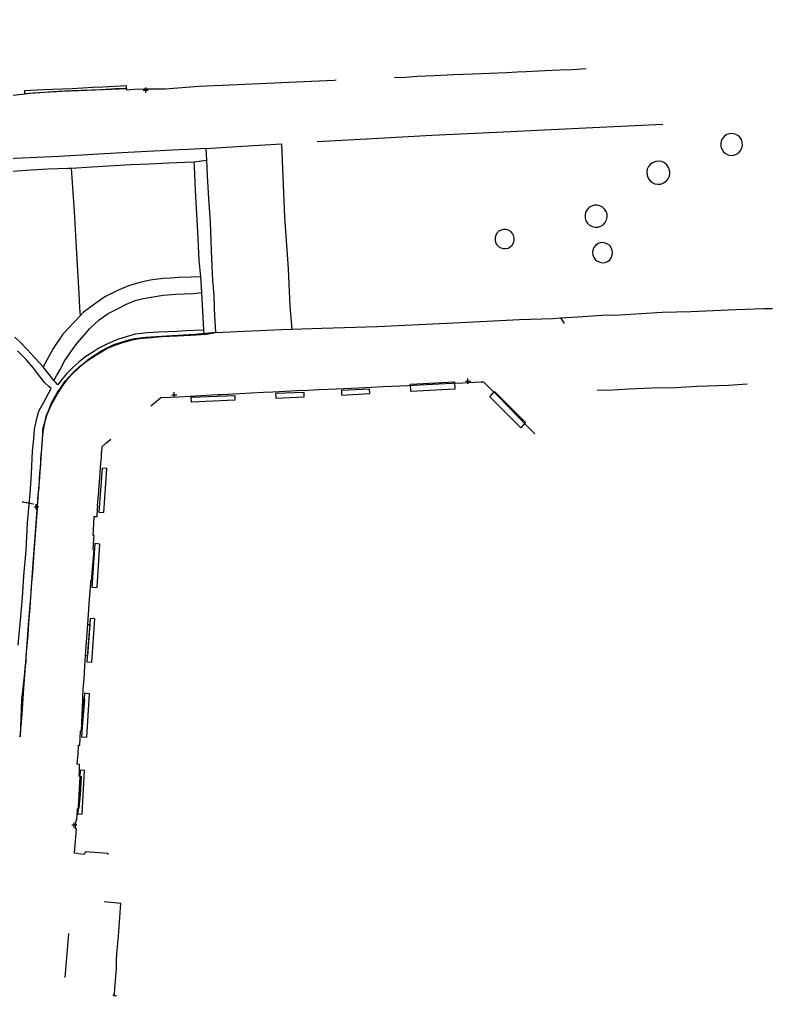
# Model space of a CAD drawing. Header units: metres. Extents: x 82206 to 82418, y 1498209 to 1498422.
# Drawn here: x 82294.73 to 82324.68, y 1498368.21 to 1498407.01 of the extents above; entities that cross this region are included whole.
import ezdxf

# ---------------------------------------------------------------- set-up
doc = ezdxf.new("R2010")
doc.units = ezdxf.units.M
doc.header["$PDMODE"] = 2
doc.header["$PDSIZE"] = 0.1
doc.layers.add('Diverse', color=7, linetype='Continuous')

msp = doc.modelspace()

# ---------------------------------------------------------------- linework, layer by layer
at = {"layer": 'Diverse', "color": 3, "true_color": 0x00f000, "flags": 128}
for points, elevation in [([(82323.485, 1498402.016), (82323.478, 1498402.129), (82323.441, 1498402.236), (82323.378, 1498402.331), (82323.293, 1498402.406), (82323.191, 1498402.456), (82323.08, 1498402.478), (82322.966, 1498402.471), (82322.859, 1498402.435), (82322.764, 1498402.372), (82322.689, 1498402.286), (82322.639, 1498402.185), (82322.617, 1498402.073), (82322.624, 1498401.96), (82322.661, 1498401.852), (82322.724, 1498401.758), (82322.809, 1498401.683), (82322.911, 1498401.633), (82323.022, 1498401.61), (82323.135, 1498401.618), (82323.243, 1498401.654), (82323.337, 1498401.717), (82323.412, 1498401.802), (82323.463, 1498401.904), (82323.485, 1498402.016)], 6.345), ([(82320.597, 1498400.9), (82320.587, 1498401.02), (82320.547, 1498401.133), (82320.478, 1498401.232), (82320.386, 1498401.31), (82320.277, 1498401.361), (82320.159, 1498401.382), (82320.039, 1498401.372), (82319.926, 1498401.332), (82319.827, 1498401.263), (82319.749, 1498401.172), (82319.698, 1498401.063), (82319.677, 1498400.944), (82319.687, 1498400.825), (82319.727, 1498400.711), (82319.796, 1498400.613), (82319.888, 1498400.535), (82319.996, 1498400.483), (82320.115, 1498400.462), (82320.235, 1498400.472), (82320.348, 1498400.513), (82320.447, 1498400.581), (82320.524, 1498400.673), (82320.576, 1498400.782), (82320.597, 1498400.9)], 6.221), ([(82318.103, 1498399.155), (82318.098, 1498399.27), (82318.064, 1498399.38), (82318.002, 1498399.478), (82317.918, 1498399.556), (82317.815, 1498399.61), (82317.703, 1498399.636), (82317.587, 1498399.631), (82317.477, 1498399.597), (82317.379, 1498399.536), (82317.301, 1498399.451), (82317.247, 1498399.349), (82317.221, 1498399.236), (82317.226, 1498399.12), (82317.26, 1498399.01), (82317.322, 1498398.912), (82317.406, 1498398.834), (82317.509, 1498398.78), (82317.621, 1498398.755), (82317.737, 1498398.759), (82317.847, 1498398.793), (82317.945, 1498398.855), (82318.023, 1498398.94), (82318.077, 1498399.042), (82318.103, 1498399.155)], 6.032), ([(82314.401, 1498398.225), (82314.403, 1498398.325), (82314.38, 1498398.422), (82314.333, 1498398.509), (82314.264, 1498398.582), (82314.179, 1498398.634), (82314.083, 1498398.662), (82313.984, 1498398.664), (82313.887, 1498398.641), (82313.799, 1498398.593), (82313.727, 1498398.525), (82313.675, 1498398.44), (82313.647, 1498398.344), (82313.644, 1498398.245), (82313.667, 1498398.148), (82313.715, 1498398.06), (82313.784, 1498397.988), (82313.869, 1498397.936), (82313.964, 1498397.907), (82314.064, 1498397.905), (82314.161, 1498397.928), (82314.248, 1498397.976), (82314.321, 1498398.044), (82314.373, 1498398.129), (82314.401, 1498398.225)], 5.789), ([(82318.32, 1498397.741), (82318.306, 1498397.844), (82318.267, 1498397.941), (82318.204, 1498398.023), (82318.122, 1498398.087), (82318.026, 1498398.127), (82317.923, 1498398.141), (82317.82, 1498398.128), (82317.723, 1498398.089), (82317.641, 1498398.026), (82317.577, 1498397.944), (82317.537, 1498397.848), (82317.523, 1498397.745), (82317.536, 1498397.642), (82317.575, 1498397.545), (82317.638, 1498397.462), (82317.72, 1498397.399), (82317.816, 1498397.359), (82317.919, 1498397.345), (82318.023, 1498397.358), (82318.119, 1498397.397), (82318.202, 1498397.46), (82318.265, 1498397.542), (82318.306, 1498397.638), (82318.32, 1498397.741)], 6.029)]:
    msp.add_lwpolyline(points, dxfattribs=dict(at, elevation=elevation))
at = {"layer": 'Diverse', "color": 132, "true_color": 0x33cccc, "elevation": 4.25, "flags": 128}
for points in [[(82295.396, 1498387.549), (82295.388, 1498387.749)], [(82295.396, 1498387.549), (82295.388, 1498387.749)], [(82295.292, 1498387.645), (82295.492, 1498387.653)], [(82295.292, 1498387.645), (82295.492, 1498387.653)]]:
    msp.add_lwpolyline(points, dxfattribs=at)
at = {"layer": 'Diverse', "color": 31, "true_color": 0xf4b45b}
for points in [[(82290.876, 1498407.012, 4.484), (82290.921, 1498406.845, 4.485), (82290.99, 1498406.593, 4.48), (82291.117, 1498406.158, 4.477), (82291.235, 1498405.764, 4.486), (82291.614, 1498405.483, 4.51), (82292.564, 1498404.784, 4.538), (82293.337, 1498404.22, 4.542), (82293.623, 1498404.014, 4.593), (82293.689, 1498403.974, 4.608), (82294.476, 1498404.01, 4.648), (82295.273, 1498404.095, 4.697), (82296.41, 1498404.159, 4.768), (82297.743, 1498404.216, 4.857), (82298.987, 1498404.275, 4.934), (82298.988, 1498404.222, 4.934), (82299.3, 1498404.238, 4.961), (82299.678, 1498404.254, 4.979), (82300.521, 1498404.257, 5.041), (82301.858, 1498404.369, 5.137), (82303.403, 1498404.435, 5.249), (82305.751, 1498404.54, 5.473), (82307.237, 1498404.605, 5.694), (82307.329, 1498404.611, 5.693)], [(82290.876, 1498407.012, 4.484), (82290.921, 1498406.845, 4.485), (82290.99, 1498406.593, 4.48), (82291.117, 1498406.158, 4.477), (82291.235, 1498405.764, 4.486), (82291.614, 1498405.483, 4.51), (82292.564, 1498404.784, 4.538), (82293.337, 1498404.22, 4.542), (82293.623, 1498404.014, 4.593), (82293.689, 1498403.974, 4.608), (82294.476, 1498404.01, 4.648), (82295.273, 1498404.095, 4.697), (82296.41, 1498404.159, 4.768), (82297.743, 1498404.216, 4.857), (82298.987, 1498404.275, 4.934), (82298.988, 1498404.222, 4.934), (82299.3, 1498404.238, 4.961), (82299.678, 1498404.254, 4.979), (82300.521, 1498404.257, 5.041), (82301.858, 1498404.369, 5.137), (82303.403, 1498404.435, 5.249), (82305.751, 1498404.54, 5.473), (82307.237, 1498404.605, 5.694), (82307.329, 1498404.611, 5.693)], [(82309.639, 1498404.709, 5.696), (82310.082, 1498404.714, 5.722), (82310.56, 1498404.763, 5.753), (82311.216, 1498404.789, 5.788), (82312.009, 1498404.822, 5.841), (82312.748, 1498404.858, 5.899), (82313.421, 1498404.883, 5.946), (82314.096, 1498404.91, 5.992), (82314.522, 1498404.928, 6.019), (82314.874, 1498404.943, 6.045), (82315.634, 1498404.981, 6.104), (82316.235, 1498405.006, 6.153), (82316.718, 1498405.031, 6.201), (82317.263, 1498405.061, 6.321)], [(82309.639, 1498404.709, 5.696), (82310.082, 1498404.714, 5.722), (82310.56, 1498404.763, 5.753), (82311.216, 1498404.789, 5.788), (82312.009, 1498404.822, 5.841), (82312.748, 1498404.858, 5.899), (82313.421, 1498404.883, 5.946), (82314.096, 1498404.91, 5.992), (82314.522, 1498404.928, 6.019), (82314.874, 1498404.943, 6.045), (82315.634, 1498404.981, 6.104), (82316.235, 1498405.006, 6.153), (82316.718, 1498405.031, 6.201), (82317.263, 1498405.061, 6.321)], [(82299.958, 1498391.659, 5.146), (82300.096, 1498391.774, 5.149), (82300.346, 1498391.981, 5.153), (82300.715, 1498392.002, 5.156), (82301.048, 1498392.016, 5.163), (82301.521, 1498392.041, 5.184), (82301.723, 1498392.056, 5.189), (82302.17, 1498392.08, 5.197), (82302.362, 1498392.093, 5.2), (82302.613, 1498392.105, 5.207), (82302.745, 1498392.111, 5.211), (82303.008, 1498392.124, 5.224), (82303.24, 1498392.136, 5.241), (82303.5, 1498392.146, 5.256), (82303.944, 1498392.168, 5.288), (82304.439, 1498392.193, 5.32), (82304.808, 1498392.214, 5.342), (82305.307, 1498392.24, 5.383), (82305.765, 1498392.263, 5.416), (82306.195, 1498392.281, 5.447), (82306.629, 1498392.305, 5.475), (82307.334, 1498392.336, 5.524), (82308.224, 1498392.376, 5.593), (82309.2, 1498392.428, 5.69), (82310.155, 1498392.465, 5.777), (82310.899, 1498392.501, 5.843), (82311.412, 1498392.525, 5.894), (82311.941, 1498392.55, 5.942), (82312.366, 1498392.566, 5.982), (82312.843, 1498392.59, 6.023), (82313.088, 1498392.603, 6.048), (82313.177, 1498392.609, 6.063), (82313.273, 1498392.52, 6.08), (82313.456, 1498392.336, 6.119), (82313.788, 1498392.009, 6.179), (82314.566, 1498391.21, 6.325), (82314.912, 1498390.858, 6.388), (82315.224, 1498390.546, 6.405)], [(82299.958, 1498391.659, 5.146), (82300.096, 1498391.774, 5.149), (82300.346, 1498391.981, 5.153), (82300.715, 1498392.002, 5.156), (82301.048, 1498392.016, 5.163), (82301.521, 1498392.041, 5.184), (82301.723, 1498392.056, 5.189), (82302.17, 1498392.08, 5.197), (82302.362, 1498392.093, 5.2), (82302.613, 1498392.105, 5.207), (82302.745, 1498392.111, 5.211), (82303.008, 1498392.124, 5.224), (82303.24, 1498392.136, 5.241), (82303.5, 1498392.146, 5.256), (82303.944, 1498392.168, 5.288), (82304.439, 1498392.193, 5.32), (82304.808, 1498392.214, 5.342), (82305.307, 1498392.24, 5.383), (82305.765, 1498392.263, 5.416), (82306.195, 1498392.281, 5.447), (82306.629, 1498392.305, 5.475), (82307.334, 1498392.336, 5.524), (82308.224, 1498392.376, 5.593), (82309.2, 1498392.428, 5.69), (82310.155, 1498392.465, 5.777), (82310.899, 1498392.501, 5.843), (82311.412, 1498392.525, 5.894), (82311.941, 1498392.55, 5.942), (82312.366, 1498392.566, 5.982), (82312.843, 1498392.59, 6.023), (82313.088, 1498392.603, 6.048), (82313.177, 1498392.609, 6.063), (82313.273, 1498392.52, 6.08), (82313.456, 1498392.336, 6.119), (82313.788, 1498392.009, 6.179), (82314.566, 1498391.21, 6.325), (82314.912, 1498390.858, 6.388), (82315.224, 1498390.546, 6.405)], [(82297.012, 1498375.198, 4.025), (82297.033, 1498375.585, 4.028), (82297.034, 1498375.652, 4.036), (82297.101, 1498375.665, 4.044), (82297.151, 1498376.183, 4.046), (82297.185, 1498376.666, 4.054), (82297.19, 1498376.909, 4.052), (82297.103, 1498376.936, 4.045), (82297.113, 1498377.118, 4.057), (82297.118, 1498377.395, 4.063), (82297.023, 1498377.409, 4.056), (82297.057, 1498377.824, 4.078), (82297.074, 1498378.163, 4.093), (82297.125, 1498378.158, 4.104), (82297.14, 1498378.437, 4.109), (82297.157, 1498378.733, 4.132), (82297.194, 1498378.736, 4.139), (82297.253, 1498379.981, 4.2), (82297.252, 1498380.075, 4.211), (82297.264, 1498380.389, 4.24), (82297.294, 1498380.784, 4.269), (82297.331, 1498381.304, 4.317), (82297.357, 1498381.719, 4.348), (82297.446, 1498382.98, 4.45), (82297.518, 1498383.97, 4.529), (82297.559, 1498384.573, 4.58), (82297.57, 1498384.695, 4.591), (82297.588, 1498384.693, 4.596), (82297.696, 1498385.934, 4.691), (82297.653, 1498385.943, 4.685), (82297.683, 1498386.371, 4.723), (82297.694, 1498386.5, 4.731), (82297.654, 1498386.504, 4.73), (82297.665, 1498386.706, 4.75), (82297.702, 1498387.259, 4.798), (82297.814, 1498387.255, 4.808), (82297.831, 1498387.559, 4.852), (82297.843, 1498387.675, 4.868), (82297.834, 1498387.68, 4.865), (82297.847, 1498387.857, 4.881), (82297.869, 1498388.099, 4.906), (82297.88, 1498388.249, 4.917), (82297.883, 1498388.269, 4.914), (82297.898, 1498388.494, 4.951), (82297.921, 1498388.774, 4.989), (82297.937, 1498388.995, 5.018), (82297.953, 1498389.228, 5.042), (82297.983, 1498389.598, 5.064), (82297.993, 1498389.745, 5.079), (82298.002, 1498389.894, 5.089), (82298.01, 1498389.988, 5.098), (82298.014, 1498390.037, 5.105), (82298.153, 1498390.158, 5.116), (82298.357, 1498390.33, 5.122)], [(82297.012, 1498375.198, 4.025), (82297.033, 1498375.585, 4.028), (82297.034, 1498375.652, 4.036), (82297.101, 1498375.665, 4.044), (82297.151, 1498376.183, 4.046), (82297.185, 1498376.666, 4.054), (82297.19, 1498376.909, 4.052), (82297.103, 1498376.936, 4.045), (82297.113, 1498377.118, 4.057), (82297.118, 1498377.395, 4.063), (82297.023, 1498377.409, 4.056), (82297.057, 1498377.824, 4.078), (82297.074, 1498378.163, 4.093), (82297.125, 1498378.158, 4.104), (82297.14, 1498378.437, 4.109), (82297.157, 1498378.733, 4.132), (82297.194, 1498378.736, 4.139), (82297.253, 1498379.981, 4.2), (82297.252, 1498380.075, 4.211), (82297.264, 1498380.389, 4.24), (82297.294, 1498380.784, 4.269), (82297.331, 1498381.304, 4.317), (82297.357, 1498381.719, 4.348), (82297.446, 1498382.98, 4.45), (82297.518, 1498383.97, 4.529), (82297.559, 1498384.573, 4.58), (82297.57, 1498384.695, 4.591), (82297.588, 1498384.693, 4.596), (82297.696, 1498385.934, 4.691), (82297.653, 1498385.943, 4.685), (82297.683, 1498386.371, 4.723), (82297.694, 1498386.5, 4.731), (82297.654, 1498386.504, 4.73), (82297.665, 1498386.706, 4.75), (82297.702, 1498387.259, 4.798), (82297.814, 1498387.255, 4.808), (82297.831, 1498387.559, 4.852), (82297.843, 1498387.675, 4.868), (82297.834, 1498387.68, 4.865), (82297.847, 1498387.857, 4.881), (82297.869, 1498388.099, 4.906), (82297.88, 1498388.249, 4.917), (82297.883, 1498388.269, 4.914), (82297.898, 1498388.494, 4.951), (82297.921, 1498388.774, 4.989), (82297.937, 1498388.995, 5.018), (82297.953, 1498389.228, 5.042), (82297.983, 1498389.598, 5.064), (82297.993, 1498389.745, 5.079), (82298.002, 1498389.894, 5.089), (82298.01, 1498389.988, 5.098), (82298.014, 1498390.037, 5.105), (82298.153, 1498390.158, 5.116), (82298.357, 1498390.33, 5.122)], [(82297.043, 1498373.854, 3.97), (82296.916, 1498373.865, 3.978), (82296.993, 1498374.839, 4.012), (82296.958, 1498374.841, 4.01), (82296.968, 1498375.022, 4.023), (82296.986, 1498375.194, 4.025), (82297.012, 1498375.198, 4.025)], [(82297.043, 1498373.854, 3.97), (82296.916, 1498373.865, 3.978), (82296.993, 1498374.839, 4.012), (82296.958, 1498374.841, 4.01), (82296.968, 1498375.022, 4.023), (82296.986, 1498375.194, 4.025), (82297.012, 1498375.198, 4.025)], [(82297.043, 1498373.854, 3.97), (82297.332, 1498373.829, 3.966), (82297.352, 1498373.934, 3.978), (82298.239, 1498373.873, 3.987), (82298.232, 1498373.812, 3.973)], [(82297.043, 1498373.854, 3.97), (82297.332, 1498373.829, 3.966), (82297.352, 1498373.934, 3.978), (82298.239, 1498373.873, 3.987), (82298.232, 1498373.812, 3.973)], [(82298.47, 1498368.216, 4.475), (82298.475, 1498368.267, 4.477), (82298.506, 1498368.267, 4.477), (82298.524, 1498368.494, 4.479), (82298.582, 1498369.273, 4.478), (82298.583, 1498369.613, 4.482), (82298.602, 1498369.868, 4.486), (82298.662, 1498370.571, 4.488), (82298.763, 1498371.865, 4.483), (82298.089, 1498371.929, 4.476)], [(82298.47, 1498368.216, 4.475), (82298.475, 1498368.267, 4.477), (82298.506, 1498368.267, 4.477), (82298.524, 1498368.494, 4.479), (82298.582, 1498369.273, 4.478), (82298.583, 1498369.613, 4.482), (82298.602, 1498369.868, 4.486), (82298.662, 1498370.571, 4.488), (82298.763, 1498371.865, 4.483), (82298.089, 1498371.929, 4.476)], [(82296.682, 1498370.675, 3.871), (82296.532, 1498368.924, 3.859)], [(82296.682, 1498370.675, 3.871), (82296.532, 1498368.924, 3.859)]]:
    msp.add_polyline3d(points, dxfattribs=at)
at = {"layer": 'Diverse', "color": 142, "true_color": 0x0093dd}
for points in [[(82294.932, 1498404.174, 4.944), (82294.926, 1498404.077, 4.915), (82295.543, 1498404.116, 4.924), (82296.057, 1498404.152, 4.927), (82296.518, 1498404.173, 4.928), (82296.81, 1498404.19, 4.929), (82297.983, 1498404.233, 4.937), (82298.547, 1498404.268, 4.926), (82298.987, 1498404.275, 4.934), (82298.979, 1498404.376, 4.954), (82298.04, 1498404.328, 4.949), (82297.644, 1498404.308, 4.953), (82296.828, 1498404.258, 4.946), (82296.035, 1498404.227, 4.953), (82295.683, 1498404.211, 4.95), (82294.932, 1498404.174, 4.944)], [(82294.932, 1498404.174, 4.944), (82294.926, 1498404.077, 4.915), (82295.543, 1498404.116, 4.924), (82296.057, 1498404.152, 4.927), (82296.518, 1498404.173, 4.928), (82296.81, 1498404.19, 4.929), (82297.983, 1498404.233, 4.937), (82298.547, 1498404.268, 4.926), (82298.987, 1498404.275, 4.934), (82298.979, 1498404.376, 4.954), (82298.04, 1498404.328, 4.949), (82297.644, 1498404.308, 4.953), (82296.828, 1498404.258, 4.946), (82296.035, 1498404.227, 4.953), (82295.683, 1498404.211, 4.95), (82294.932, 1498404.174, 4.944)], [(82312.029, 1498392.605, 6.194), (82312.045, 1498392.322, 6.271), (82310.295, 1498392.225, 6.276), (82310.284, 1498392.511, 6.185), (82312.029, 1498392.605, 6.194)], [(82312.029, 1498392.605, 6.194), (82312.045, 1498392.322, 6.271), (82310.295, 1498392.225, 6.276), (82310.284, 1498392.511, 6.185), (82312.029, 1498392.605, 6.194)], [(82303.292, 1498392.067, 6.062), (82303.291, 1498391.879, 6.143), (82301.574, 1498391.801, 6.13), (82301.562, 1498391.995, 6.054), (82303.292, 1498392.067, 6.062)], [(82303.292, 1498392.067, 6.062), (82303.291, 1498391.879, 6.143), (82301.574, 1498391.801, 6.13), (82301.562, 1498391.995, 6.054), (82303.292, 1498392.067, 6.062)], [(82306.055, 1498392.009, 6.149), (82306.048, 1498392.184, 6.069), (82304.916, 1498392.139, 6.062), (82304.929, 1498391.953, 6.141), (82306.055, 1498392.009, 6.149)], [(82306.055, 1498392.009, 6.149), (82306.048, 1498392.184, 6.069), (82304.916, 1498392.139, 6.062), (82304.929, 1498391.953, 6.141), (82306.055, 1498392.009, 6.149)], [(82308.663, 1498392.146, 6.154), (82308.654, 1498392.315, 6.076), (82307.529, 1498392.259, 6.074), (82307.54, 1498392.074, 6.154), (82308.663, 1498392.146, 6.154)], [(82308.663, 1498392.146, 6.154), (82308.654, 1498392.315, 6.076), (82307.529, 1498392.259, 6.074), (82307.54, 1498392.074, 6.154), (82308.663, 1498392.146, 6.154)], [(82314.854, 1498390.99, 6.44), (82314.663, 1498390.777, 6.535), (82313.511, 1498391.929, 6.534), (82313.43, 1498392.015, 6.534), (82313.624, 1498392.223, 6.434), (82314.854, 1498390.99, 6.44)], [(82314.854, 1498390.99, 6.44), (82314.663, 1498390.777, 6.535), (82313.511, 1498391.929, 6.534), (82313.43, 1498392.015, 6.534), (82313.624, 1498392.223, 6.434), (82314.854, 1498390.99, 6.44)], [(82298.207, 1498389.166, 6.131), (82298.012, 1498389.17, 6.028), (82297.887, 1498387.426, 6.018), (82298.078, 1498387.415, 6.123), (82298.207, 1498389.166, 6.131)], [(82298.207, 1498389.166, 6.131), (82298.012, 1498389.17, 6.028), (82297.887, 1498387.426, 6.018), (82298.078, 1498387.415, 6.123), (82298.207, 1498389.166, 6.131)], [(82297.929, 1498386.16, 6.102), (82297.723, 1498386.179, 6.024), (82297.607, 1498384.443, 6.017), (82297.821, 1498384.434, 6.106), (82297.929, 1498386.16, 6.102)], [(82297.929, 1498386.16, 6.102), (82297.723, 1498386.179, 6.024), (82297.607, 1498384.443, 6.017), (82297.821, 1498384.434, 6.106), (82297.929, 1498386.16, 6.102)], [(82297.729, 1498383.184, 6.114), (82297.534, 1498383.2, 6.016), (82297.405, 1498381.478, 6.016), (82297.603, 1498381.467, 6.112), (82297.729, 1498383.184, 6.114)], [(82297.729, 1498383.184, 6.114), (82297.534, 1498383.2, 6.016), (82297.405, 1498381.478, 6.016), (82297.603, 1498381.467, 6.112), (82297.729, 1498383.184, 6.114)], [(82297.446, 1498382.975, 4.448), (82297.519, 1498382.961, 4.468), (82297.432, 1498381.717, 4.386), (82297.357, 1498381.719, 4.348), (82297.446, 1498382.975, 4.448)], [(82297.446, 1498382.975, 4.448), (82297.519, 1498382.961, 4.468), (82297.432, 1498381.717, 4.386), (82297.357, 1498381.719, 4.348), (82297.446, 1498382.975, 4.448)], [(82297.516, 1498380.21, 6.091), (82297.313, 1498380.233, 6.01), (82297.194, 1498378.5, 6.009), (82297.401, 1498378.481, 6.091), (82297.516, 1498380.21, 6.091)], [(82297.516, 1498380.21, 6.091), (82297.313, 1498380.233, 6.01), (82297.194, 1498378.5, 6.009), (82297.401, 1498378.481, 6.091), (82297.516, 1498380.21, 6.091)], [(82297.32, 1498379.977, 4.212), (82297.253, 1498379.981, 4.2), (82297.194, 1498378.736, 4.139), (82297.22, 1498378.731, 4.172), (82297.32, 1498379.977, 4.212)], [(82297.32, 1498379.977, 4.212), (82297.253, 1498379.981, 4.2), (82297.194, 1498378.736, 4.139), (82297.22, 1498378.731, 4.172), (82297.32, 1498379.977, 4.212)], [(82297.308, 1498377.158, 6.079), (82297.144, 1498377.163, 6.013), (82297.052, 1498375.429, 6.027), (82297.217, 1498375.424, 6.093), (82297.308, 1498377.158, 6.079)], [(82297.308, 1498377.158, 6.079), (82297.144, 1498377.163, 6.013), (82297.052, 1498375.429, 6.027), (82297.217, 1498375.424, 6.093), (82297.308, 1498377.158, 6.079)]]:
    msp.add_polyline3d(points, dxfattribs=at)
at = {"layer": 'Diverse', "color": 253, "true_color": 0x999999}
for points in [[(82320.322, 1498402.835, 6.332), (82318.373, 1498402.748, 6.199), (82315.871, 1498402.627, 6.018), (82313.711, 1498402.522, 5.862), (82311.131, 1498402.401, 5.693), (82308.764, 1498402.274, 5.526), (82306.562, 1498402.152, 5.359)], [(82302.134, 1498401.878, 5.029), (82301.449, 1498401.85, 4.985), (82301.076, 1498401.827, 4.96), (82298.803, 1498401.708, 4.82), (82296.295, 1498401.569, 4.657), (82293.926, 1498401.454, 4.541), (82292.709, 1498401.377, 4.485), (82290.888, 1498401.302, 4.396), (82289.953, 1498401.268, 4.356)], [(82305.56, 1498394.708, 5.281), (82306.749, 1498394.735, 5.387), (82307.661, 1498394.773, 5.449), (82308.965, 1498394.808, 5.542), (82310.334, 1498394.872, 5.641), (82312.273, 1498394.969, 5.772), (82314.612, 1498395.092, 5.944), (82315.939, 1498395.132, 6.028), (82316.242, 1498395.154, 6.048), (82316.395, 1498394.924, 6.068)]]:
    msp.add_polyline3d(points, dxfattribs=at)
at = {"layer": 'Diverse', "color": 254, "true_color": 0xffcccc}
for points in [[(82302.134, 1498401.878, 5.029), (82303.599, 1498401.976, 5.143), (82305.149, 1498402.073, 5.268), (82305.203, 1498400.746, 5.263), (82305.267, 1498399.166, 5.265), (82305.408, 1498397.103, 5.271), (82305.486, 1498395.612, 5.288), (82305.56, 1498394.708, 5.281)], [(82302.134, 1498401.878, 5.029), (82302.172, 1498401.418, 5.038), (82302.191, 1498400.8, 5.012), (82302.246, 1498399.893, 5.039), (82302.31, 1498398.959, 5.044), (82302.353, 1498397.823, 5.059), (82302.374, 1498397.212, 5.06), (82302.409, 1498396.656, 5.059), (82302.451, 1498396.06, 5.064), (82302.471, 1498395.516, 5.078), (82302.503, 1498395.005, 5.089), (82302.519, 1498394.575, 5.089), (82303.974, 1498394.64, 5.188), (82305.156, 1498394.682, 5.264), (82305.56, 1498394.708, 5.281)], [(82316.242, 1498395.154, 6.048), (82316.937, 1498395.196, 6.081), (82317.902, 1498395.258, 6.125), (82318.622, 1498395.269, 6.171), (82320.289, 1498395.377, 6.263), (82321.43, 1498395.402, 6.32), (82323.239, 1498395.483, 6.403), (82324.339, 1498395.53, 6.451), (82324.678, 1498395.523, 6.474)], [(82323.666, 1498392.518, 6.485), (82322.932, 1498392.459, 6.455), (82321.679, 1498392.42, 6.42), (82320.824, 1498392.371, 6.38), (82319.895, 1498392.35, 6.336), (82318.945, 1498392.311, 6.297), (82318.134, 1498392.263, 6.257), (82317.701, 1498392.274, 6.237)]]:
    msp.add_polyline3d(points, dxfattribs=at)
at = {"layer": 'Diverse', "color": 9, "true_color": 0xc0c0c0}
for points in [[(82294.431, 1498400.98, 4.442), (82295.192, 1498401.039, 4.493), (82295.857, 1498401.077, 4.528), (82296.655, 1498401.109, 4.576), (82296.789, 1498401.106, 4.572), (82297.401, 1498401.148, 4.631), (82298.496, 1498401.204, 4.738), (82299.157, 1498401.248, 4.794), (82299.874, 1498401.28, 4.85), (82300.662, 1498401.32, 4.932), (82301.301, 1498401.347, 4.968), (82301.673, 1498401.352, 5.015), (82301.971, 1498401.397, 5.028), (82302.172, 1498401.418, 5.038)], [(82301.934, 1498396.784, 5.029), (82301.879, 1498397.45, 5.027), (82301.827, 1498398.571, 5.022), (82301.73, 1498400.219, 5.012), (82301.692, 1498401.167, 5.018), (82301.673, 1498401.352, 5.015)], [(82296.789, 1498401.106, 4.572), (82296.907, 1498399.375, 4.575), (82296.988, 1498397.949, 4.575), (82297.054, 1498396.8, 4.58), (82297.088, 1498396.102, 4.579), (82297.115, 1498395.552, 4.582), (82297.137, 1498395.236, 4.575)], [(82302.057, 1498394.665, 5.05), (82302.022, 1498394.665, 5.059), (82301.355, 1498394.632, 4.976), (82301, 1498394.609, 4.945), (82300.622, 1498394.598, 4.912), (82300.253, 1498394.577, 4.859), (82299.799, 1498394.555, 4.811), (82299.334, 1498394.499, 4.74), (82298.973, 1498394.4, 4.696), (82298.627, 1498394.294, 4.661), (82298.223, 1498394.117, 4.635), (82297.883, 1498393.946, 4.592), (82297.647, 1498393.793, 4.561), (82297.329, 1498393.586, 4.535), (82297.086, 1498393.385, 4.509), (82296.847, 1498393.173, 4.469), (82296.594, 1498392.925, 4.451), (82296.394, 1498392.693, 4.416), (82296.247, 1498392.492, 4.392), (82296.156, 1498392.597, 4.39), (82296.098, 1498392.665, 4.392), (82296.199, 1498392.846, 4.4), (82296.378, 1498393.139, 4.431), (82296.507, 1498393.416, 4.472), (82296.748, 1498393.76, 4.515), (82297.014, 1498394.131, 4.529), (82297.303, 1498394.469, 4.579), (82297.53, 1498394.73, 4.595), (82297.898, 1498395.072, 4.645), (82298.256, 1498395.323, 4.674), (82298.619, 1498395.512, 4.694), (82298.985, 1498395.696, 4.73), (82299.33, 1498395.847, 4.78), (82299.647, 1498395.915, 4.813), (82300.04, 1498395.982, 4.846), (82300.438, 1498396.047, 4.9), (82300.943, 1498396.093, 4.945), (82301.631, 1498396.126, 5.014), (82301.983, 1498396.164, 5.041), (82301.934, 1498396.784, 5.029), (82301.562, 1498396.774, 5.01), (82301.049, 1498396.753, 4.948), (82300.729, 1498396.732, 4.925), (82300.443, 1498396.721, 4.901), (82300.13, 1498396.672, 4.871), (82299.924, 1498396.649, 4.839), (82299.515, 1498396.559, 4.793), (82299.059, 1498396.429, 4.727), (82298.594, 1498396.231, 4.691), (82298.122, 1498395.991, 4.657), (82297.765, 1498395.736, 4.634), (82297.262, 1498395.364, 4.592), (82297.137, 1498395.236, 4.575), (82296.889, 1498394.967, 4.552), (82296.446, 1498394.502, 4.512), (82296.063, 1498393.929, 4.46), (82295.666, 1498393.205, 4.383)], [(82302.067, 1498394.523, 5.058), (82302.057, 1498394.665, 5.05), (82301.983, 1498396.164, 5.041)], [(82296.098, 1498392.665, 4.392), (82295.666, 1498393.205, 4.383), (82295.034, 1498393.895, 4.343), (82294.773, 1498394.173, 4.321), (82294.548, 1498394.386, 4.325)], [(82295.908, 1498392.404, 4.383), (82295.729, 1498392.564, 4.38), (82295.439, 1498392.934, 4.377), (82295.292, 1498393.137, 4.375), (82294.994, 1498393.498, 4.352), (82294.649, 1498393.847, 4.333)], [(82294.68, 1498382.142, 4.05), (82294.768, 1498383.132, 4.065), (82294.851, 1498384.037, 4.096), (82294.904, 1498384.899, 4.116), (82294.989, 1498385.905, 4.138), (82295.05, 1498387.009, 4.182), (82295.15, 1498388.175, 4.212), (82295.207, 1498388.947, 4.233), (82295.251, 1498389.845, 4.265), (82295.303, 1498390.341, 4.279), (82295.325, 1498390.722, 4.293), (82295.411, 1498391.145, 4.305), (82295.493, 1498391.436, 4.318), (82295.696, 1498391.793, 4.343), (82295.912, 1498392.199, 4.367), (82295.984, 1498392.342, 4.379), (82295.908, 1498392.404, 4.383)]]:
    msp.add_polyline3d(points, dxfattribs=at)
at = {"layer": 'Diverse', "color": 52, "true_color": 0xd2d200}
msp.add_polyline3d([(82302.519, 1498394.575, 5.089), (82301.707, 1498394.488, 5.022), (82300.569, 1498394.429, 4.888), (82299.747, 1498394.369, 4.8), (82299.3, 1498394.318, 4.746), (82299.057, 1498394.265, 4.726), (82298.854, 1498394.198, 4.682), (82298.466, 1498394.073, 4.657), (82298.234, 1498393.962, 4.628), (82298.008, 1498393.843, 4.609), (82297.779, 1498393.701, 4.575), (82297.514, 1498393.516, 4.571), (82297.099, 1498393.183, 4.5), (82296.842, 1498392.928, 4.463), (82296.614, 1498392.693, 4.432), (82296.455, 1498392.47, 4.411), (82296.324, 1498392.283, 4.389), (82296.237, 1498392.14, 4.384), (82296.076, 1498391.858, 4.368), (82295.97, 1498391.663, 4.351), (82295.819, 1498391.294, 4.327), (82295.749, 1498391.081, 4.309), (82295.695, 1498390.9, 4.297), (82295.647, 1498390.716, 4.293), (82295.639, 1498390.531, 4.291), (82295.63, 1498390.3, 4.289), (82295.613, 1498390.11, 4.278), (82295.591, 1498389.801, 4.268), (82295.569, 1498389.564, 4.269), (82295.557, 1498389.317, 4.269), (82295.521, 1498388.976, 4.25), (82295.51, 1498388.766, 4.246), (82295.49, 1498388.418, 4.228), (82295.448, 1498387.967, 4.214), (82295.43, 1498387.534, 4.208), (82295.406, 1498387.241, 4.187), (82295.381, 1498386.88, 4.184), (82295.339, 1498386.349, 4.17), (82295.293, 1498385.839, 4.15), (82295.241, 1498385.045, 4.127), (82295.193, 1498384.477, 4.12), (82295.136, 1498383.628, 4.09), (82295.088, 1498383.033, 4.077), (82295.055, 1498382.529, 4.069), (82295.025, 1498382.137, 4.064), (82294.976, 1498381.714, 4.047), (82294.98, 1498381.48, 4.044), (82294.944, 1498381.224, 4.05), (82294.919, 1498380.902, 4.05), (82294.801, 1498379.96, 4.019), (82294.75, 1498378.493, 3.986), (82294.834, 1498379.397, 4.05), (82294.899, 1498380.423, 4.112), (82295.009, 1498381.832, 4.209), (82295.09, 1498382.951, 4.313), (82295.181, 1498384.053, 4.422), (82295.275, 1498385.397, 4.534), (82295.337, 1498386.262, 4.604), (82295.426, 1498387.532, 4.711), (82295.466, 1498388.027, 4.766), (82295.53, 1498388.831, 4.861), (82295.642, 1498390.341, 4.99), (82295.663, 1498390.631, 5.007), (82295.746, 1498391.035, 5.042), (82295.794, 1498391.239, 5.052), (82295.883, 1498391.454, 5.052), (82296.002, 1498391.772, 5.034), (82296.12, 1498391.99, 5.043), (82296.242, 1498392.197, 5.047), (82296.352, 1498392.353, 5.044), (82296.548, 1498392.629, 5.052), (82296.682, 1498392.785, 5.054), (82296.885, 1498392.999, 5.04), (82297.106, 1498393.2, 5.051), (82297.478, 1498393.482, 5.054), (82297.642, 1498393.595, 5.056), (82297.899, 1498393.75, 5.063), (82298.202, 1498393.931, 5.044), (82298.488, 1498394.053, 5.053), (82298.792, 1498394.157, 5.062), (82299.214, 1498394.272, 5.071), (82299.499, 1498394.328, 5.081), (82299.964, 1498394.372, 5.073), (82300.387, 1498394.404, 5.065), (82300.997, 1498394.438, 5.086), (82301.536, 1498394.466, 5.082), (82302.164, 1498394.507, 5.085), (82302.519, 1498394.575, 5.089)], dxfattribs=at)
at = {"layer": 'Diverse', "color": 132, "true_color": 0x33cccc}
msp.add_polyline3d([(82294.83, 1498387.842, 7.261), (82294.85, 1498387.833, 6.615), (82295.291, 1498387.755, 6.635), (82295.265, 1498387.748, 7.273), (82294.83, 1498387.842, 7.261)], dxfattribs=at)
msp.add_polyline3d([(82294.83, 1498387.842, 7.261), (82294.85, 1498387.833, 6.615), (82295.291, 1498387.755, 6.635), (82295.265, 1498387.748, 7.273), (82294.83, 1498387.842, 7.261)], dxfattribs=at)
at = {"layer": 'Diverse', "color": 2, "true_color": 0xffe500}
msp.add_polyline3d([(82298.47, 1498368.216, 4.475), (82298.59, 1498368.212, 4.482)], dxfattribs=at)
msp.add_polyline3d([(82298.47, 1498368.216, 4.475), (82298.59, 1498368.212, 4.482)], dxfattribs=at)
at = {"layer": 'Diverse'}
for p in [(82299.75, 1498404.203, 4.979), (82312.563, 1498392.634, 5.994), (82300.885, 1498392.096, 5.159), (82296.908, 1498374.993, 4.001)]:
    msp.add_point(p, dxfattribs=at)

doc.saveas('drawing.dxf')
